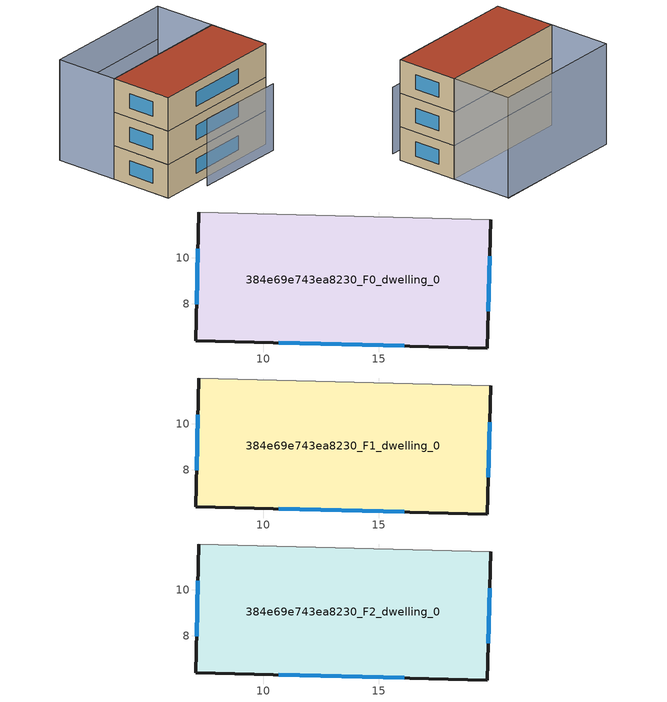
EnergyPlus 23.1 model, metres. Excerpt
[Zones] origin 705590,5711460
384e69e743ea8230_F0_dwelling_0
 floor ground (EU_floor_Construction): 19.88,11.65 19.71,6.08 7.05,6.39 7.19,11.99 z0
 wall outside (EU_wall_Construction): 7.19,11.99 7.05,6.39 19.71,6.08 19.88,11.65 z0:3
 wall adiabatic (EU_wall_Construction): 19.88,11.65 7.19,11.99 z0:3
 window (EU_Window_Construction): 10.66,6.3 16.11,6.17 / 7.15,10.39 7.09,7.98 / 19.76,7.67 19.83,10.06 z0.85:2.15
384e69e743ea8230_F1_dwelling_0
 floor to 384e69e743ea8230_F0_dwelling_0 (EU_floor_Construction): 19.88,11.65 19.71,6.08 7.05,6.39 7.19,11.99 z3
 wall outside (EU_wall_Construction): 7.19,11.99 7.05,6.39 19.71,6.08 19.88,11.65 z3:6
 wall adiabatic (EU_wall_Construction): 19.88,11.65 7.19,11.99 z3:6
 window (EU_Window_Construction): 10.66,6.3 16.11,6.17 / 7.15,10.39 7.09,7.98 / 19.76,7.67 19.83,10.06 z3.85:5.15
384e69e743ea8230_F2_dwelling_0
 floor to 384e69e743ea8230_F1_dwelling_0 (EU_floor_Construction): 19.88,11.65 19.71,6.08 7.05,6.39 7.19,11.99 z6
 wall outside (EU_wall_Construction): 7.19,11.99 7.05,6.39 19.71,6.08 19.88,11.65 z6:9
 wall adiabatic (EU_wall_Construction): 19.88,11.65 7.19,11.99 z6:9
 window (EU_Window_Construction): 10.66,6.3 16.11,6.17 / 7.15,10.39 7.09,7.98 / 19.76,7.67 19.83,10.06 z6.85:8.15
 roof outside (EU_roof_Construction): 19.71,6.08 19.88,11.65 7.19,11.99 7.05,6.39 z9
shading: 10.72,5.25 19.15,4.9 / 20.04,17.25 9.52,17.51 z0:6; 7.35,17.59 20.03,17.25 / 20.03,17.25 19.88,11.64 / 19.88,11.64 7.2,11.99 / 7.2,11.99 7.35,17.59 z0:9
[Building]
EU S2 Campaign: North Axis=0; Terrain=City; Solar Distribution=FullExterior
[Site:Location]
London: Latitude=51.5; Longitude=-0.5; Time Zone=0; Elevation=25
[SizingPeriod:WeatherFileDays]
AnnualSizingPeriod: Begin Month=1; Begin Day of Month=1; End Month=12; End Day of Month=31; Day of Week for Start Day=Monday; Use Weather File Daylight Saving Period=No; Use Weather File Rain and Snow Indicators=No
[MATERIAL]
EU_InternalMass_Material: Roughness=MediumRough; Thickness=0.1; Conductivity=1; Density=1800; Specific Heat=900; Thermal Absorptance=0.9; Solar Absorptance=0.7; Visible Absorptance=0.7
[MATERIAL:NOMASS] Roughness=MediumRough; Thermal Absorptance=0.9; Solar Absorptance=0.7; Visible Absorptance=0.7
Name | Thermal Resistance
EU_wall_NoMass | 0.71061
EU_roof_NoMass | 2.41608
EU_floor_NoMass | 1.75078
[WINDOWMATERIAL:SIMPLEGLAZINGSYSTEM]
EU_Window_SimpleGlazing: UFactor=2.64892; Solar Heat Gain Coefficient=0.76; Visible Transmittance=0.76
[CONSTRUCTION]
EU_wall_Construction: EU_wall_NoMass
EU_roof_Construction: EU_roof_NoMass
EU_floor_Construction: EU_floor_NoMass
EU_Window_Construction: EU_Window_SimpleGlazing
EU_InternalMass_Construction: EU_InternalMass_Material
[ZONE] Type=1; Multiplier=1; Ceiling Height=autocalculate; Volume=212.434; Floor Area=autocalculate; Part of Total Floor Area=Yes
384e69e743ea8230_F0_dwelling_0; 384e69e743ea8230_F1_dwelling_0; 384e69e743ea8230_F2_dwelling_0
[INTERNALMASS] Construction=EU_InternalMass_Construction; Surface Area=70.8116
Name | Zone or ZoneList
384e69e743ea8230_F0_dwelling_0_EU_InternalMass | 384e69e743ea8230_F0_dwelling_0
384e69e743ea8230_F1_dwelling_0_EU_InternalMass | 384e69e743ea8230_F1_dwelling_0
384e69e743ea8230_F2_dwelling_0_EU_InternalMass | 384e69e743ea8230_F2_dwelling_0
[OTHEREQUIPMENT] Fuel Type=Electricity; Design Level Calculation Method=Watts/Area; Power per Zone Floor Area=1; Fraction Latent=0; Fraction Radiant=0; Fraction Lost=0; Carbon Dioxide Generation Rate=0; EndUse Subcategory=EU_Step8_InternalGains
Name | Zone or ZoneList or Space or SpaceList | Schedule
EU_Step8_InternalGain_384e69e743ea8230_F0_dwelling_0_f000 | 384e69e743ea8230_F0_dwelling_0 | EU_Step8_GainSchedule_384e69e743ea8230_F0_dwelling_0_f000
EU_Step8_InternalGain_384e69e743ea8230_F1_dwelling_0_f000 | 384e69e743ea8230_F1_dwelling_0 | EU_Step8_GainSchedule_384e69e743ea8230_F1_dwelling_0_f000
EU_Step8_InternalGain_384e69e743ea8230_F2_dwelling_0_f000 | 384e69e743ea8230_F2_dwelling_0 | EU_Step8_GainSchedule_384e69e743ea8230_F2_dwelling_0_f000
[ZONEVENTILATION:DESIGNFLOWRATE] Schedule=EU_AlwaysOn; Design Flow Rate Calculation Method=AirChanges/Hour; Air Changes per Hour=0.496673; Ventilation Type=Natural; Fan Pressure Rise=0; Fan Total Efficiency=1; Constant Term Coefficient=1; Temperature Term Coefficient=0; Velocity Term Coefficient=0; Velocity Squared Term Coefficient=0; Minimum Indoor Temperature=-100; Maximum Indoor Temperature=100; Delta Temperature=-100; Minimum Outdoor Temperature=-100; Maximum Outdoor Temperature=100; Maximum Wind Speed=40
Name | Zone or ZoneList or Space or SpaceList
EU_ConstantAir_384e69e743ea8230_F0_dwelling_0 | 384e69e743ea8230_F0_dwelling_0
EU_ConstantAir_384e69e743ea8230_F1_dwelling_0 | 384e69e743ea8230_F1_dwelling_0
EU_ConstantAir_384e69e743ea8230_F2_dwelling_0 | 384e69e743ea8230_F2_dwelling_0
[HVACTEMPLATE:THERMOSTAT] Constant Heating Setpoint=20; Constant Cooling Setpoint=50
EU_HeatOnly_384e69e743ea8230_F0_dwelling_0; EU_HeatOnly_384e69e743ea8230_F1_dwelling_0; EU_HeatOnly_384e69e743ea8230_F2_dwelling_0
[HVACTEMPLATE:ZONE:IDEALLOADSAIRSYSTEM] System Availability Schedule=EU_AlwaysOn; Maximum Heating Supply Air Temperature=50; Minimum Cooling Supply Air Temperature=13; Maximum Heating Supply Air Humidity Ratio=0.0156; Minimum Cooling Supply Air Humidity Ratio=0.0077; Heating Limit=NoLimit; Cooling Limit=NoLimit; Heating Availability Schedule=EU_AlwaysOn; Cooling Availability Schedule=EU_CoolingOff; Dehumidification Control Type=ConstantSensibleHeatRatio; Cooling Sensible Heat Ratio=0.7; Dehumidification Setpoint=60; Humidification Control Type=None; Humidification Setpoint=30; Outdoor Air Method=None; Outdoor Air Flow Rate per Person=0.00944; Outdoor Air Flow Rate per Zone Floor Area=0; Outdoor Air Flow Rate per Zone=0; Demand Controlled Ventilation Type=None; Outdoor Air Economizer Type=NoEconomizer; Heat Recovery Type=None; Sensible Heat Recovery Effectiveness=0.7; Latent Heat Recovery Effectiveness=0.65
Name | Template Thermostat
384e69e743ea8230_F0_dwelling_0 | EU_HeatOnly_384e69e743ea8230_F0_dwelling_0
384e69e743ea8230_F1_dwelling_0 | EU_HeatOnly_384e69e743ea8230_F1_dwelling_0
384e69e743ea8230_F2_dwelling_0 | EU_HeatOnly_384e69e743ea8230_F2_dwelling_0
[SIZING:ZONE] Zone Cooling Design Supply Air Temperature Input Method=SupplyAirTemperature; Zone Cooling Design Supply Air Temperature=13; Zone Heating Design Supply Air Temperature Input Method=SupplyAirTemperature; Zone Heating Design Supply Air Temperature=50; Zone Cooling Design Supply Air Humidity Ratio=0.008; Zone Heating Design Supply Air Humidity Ratio=0.008; Cooling Design Air Flow Method=DesignDay; Cooling Design Air Flow Rate=0; Cooling Minimum Air Flow per Zone Floor Area=0.000762; Cooling Minimum Air Flow=0; Cooling Minimum Air Flow Fraction=0.2; Heating Design Air Flow Method=DesignDay; Heating Design Air Flow Rate=0; Heating Maximum Air Flow per Zone Floor Area=0.002032; Heating Maximum Air Flow=0.141576; Heating Maximum Air Flow Fraction=0.3; Account for Dedicated Outdoor Air System=No; Dedicated Outdoor Air System Control Strategy=NeutralSupplyAir; Dedicated Outdoor Air Low Setpoint Temperature for Design=autosize; Dedicated Outdoor Air High Setpoint Temperature for Design=autosize; Zone Load Sizing Method=Sensible Load Only No Latent Load; Zone Latent Cooling Design Supply Air Humidity Ratio Input Method=HumidityRatioDifference; Zone Cooling Design Supply Air Humidity Ratio Difference=0.005; Zone Latent Heating Design Supply Air Humidity Ratio Input Method=HumidityRatioDifference; Zone Humidification Design Supply Air Humidity Ratio Difference=0.005
384e69e743ea8230_F0_dwelling_0; 384e69e743ea8230_F1_dwelling_0; 384e69e743ea8230_F2_dwelling_0
[SCHEDULE:CONSTANT]
Name | Hourly Value
EU_AlwaysOn | 1
EU_CoolingOff | 0
[SCHEDULE:FILE] Column Number=1; Rows to Skip at Top=0; Number of Hours of Data=8760; Column Separator=Comma; Interpolate to Timestep=No; Minutes per Item=60; Adjust Schedule for Daylight Savings=Yes
Name | File
EU_Step8_GainSchedule_384e69e743ea8230_F0_dwelling_0_f000 | ../../schedules/384e69e743ea8230/384e69e743ea8230_F0_dwelling_0_f000_gain.csv
EU_Step8_GainSchedule_384e69e743ea8230_F1_dwelling_0_f000 | ../../schedules/384e69e743ea8230/384e69e743ea8230_F1_dwelling_0_f000_gain.csv
EU_Step8_GainSchedule_384e69e743ea8230_F2_dwelling_0_f000 | ../../schedules/384e69e743ea8230/384e69e743ea8230_F2_dwelling_0_f000_gain.csv
